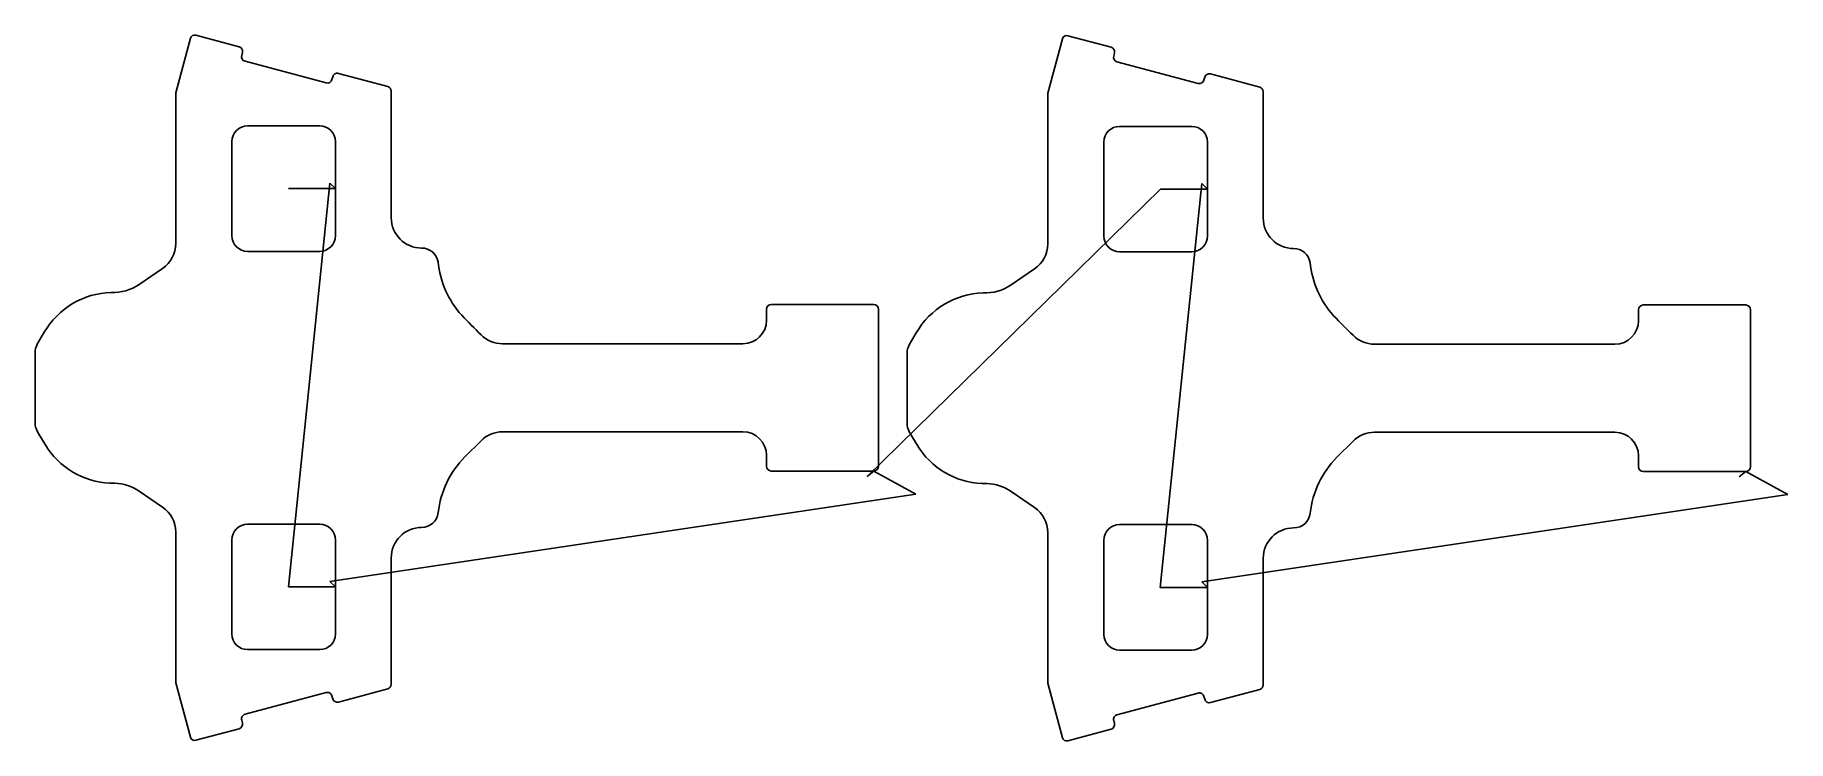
# Model space of a CAD drawing. Header units: metres. Extents: x 1984 to 3102, y 19 to 469.
import ezdxf

# ---------------------------------------------------------------- set-up
doc = ezdxf.new("R2010")
doc.units = ezdxf.units.M

msp = doc.modelspace()

# ---------------------------------------------------------------- linework, layer by layer
at = {"layer": 'TOOL_0'}
for p, q in [((2073.972, 432.143), (2083.288, 466.911)), ((2086.717, 468.891), (2114.39, 461.476)), ((2629.983, 431.832), (2639.299, 466.6)), ((2642.728, 468.58), (2670.401, 461.165)), ((2116.511, 457.802), (2116.019, 455.967)), ((2118.14, 452.293), (2169.914, 438.42)), ((2672.522, 457.491), (2672.03, 455.656)), ((2674.151, 451.982), (2725.925, 438.109)), ((2173.588, 440.541), (2174.08, 442.376)), ((2177.754, 444.497), (2209.148, 436.085)), ((2729.599, 440.23), (2730.091, 442.065)), ((2733.765, 444.186), (2765.159, 435.774)), ((2073.972, 336.038), (2073.972, 432.143)), ((2211.372, 433.187), (2211.372, 352.537)), ((2629.983, 335.727), (2629.983, 431.832)), ((2767.383, 432.876), (2767.383, 352.226)), ((2165.773, 411.039), (2119.773, 411.039)), ((2721.784, 410.726), (2675.784, 410.726)), ((2109.773, 401.039), (2109.773, 341.039)), ((2175.773, 371.039), (2175.773, 401.039)), ((2665.784, 400.726), (2665.784, 340.726)), ((2731.784, 370.726), (2731.784, 400.726)), ((2172.237, 374.575), (2145.772, 117.039)), ((2145.773, 371.039), (2175.773, 371.039)), ((2175.773, 371.039), (2172.237, 374.575)), ((2175.773, 341.039), (2175.773, 371.039)), ((2514.952, 187.468), (2701.784, 370.726)), ((2728.248, 374.262), (2701.783, 116.727)), ((2701.784, 370.726), (2731.784, 370.726)), ((2731.784, 370.726), (2728.248, 374.262)), ((2731.784, 340.726), (2731.784, 370.726)), ((2119.773, 331.039), (2165.773, 331.039)), ((2675.784, 330.726), (2721.784, 330.726)), ((2050.64, 309.943), (2065.617, 320.195)), ((2606.651, 309.632), (2621.628, 319.884)), ((2450.673, 287.137), (2450.673, 294.137)), ((2453.673, 297.137), (2519.073, 297.137)), ((2522.073, 294.137), (2522.073, 193.937)), ((3006.684, 286.826), (3006.684, 293.826)), ((3009.684, 296.826), (3075.084, 296.826)), ((3078.084, 293.826), (3078.084, 193.626)), ((1985.718, 271.759), (1990.152, 279.438)), ((2282.357, 272.137), (2435.673, 272.137)), ((2541.729, 271.448), (2546.163, 279.127)), ((2838.368, 271.826), (2991.684, 271.826)), ((1984.271, 221.718), (1984.271, 266.359)), ((2540.282, 221.407), (2540.282, 266.048)), ((2435.671, 215.939), (2282.355, 215.939)), ((2991.682, 215.628), (2838.366, 215.628)), ((2268.637, 210.257), (2258.359, 199.979)), ((2824.648, 209.946), (2814.37, 199.668)), ((2450.671, 193.939), (2450.671, 200.939)), ((2519.071, 190.939), (2453.671, 190.939)), ((2519.073, 190.937), (2514.952, 187.468)), ((2545.957, 176.277), (2519.071, 190.939)), ((3006.682, 193.628), (3006.682, 200.628)), ((3075.082, 190.628), (3009.682, 190.628)), ((3075.084, 190.626), (3070.963, 187.157)), ((3101.968, 175.966), (3075.082, 190.628)), ((2065.616, 167.882), (2050.639, 178.134)), ((2172.236, 120.575), (2545.957, 176.277)), ((2621.627, 167.571), (2606.65, 177.823)), ((2728.247, 120.263), (3101.968, 175.966)), ((2165.772, 157.039), (2119.772, 157.039)), ((2721.783, 156.727), (2675.783, 156.727)), ((2073.971, 55.933), (2073.971, 152.038)), ((2109.772, 147.039), (2109.772, 87.039)), ((2175.772, 117.039), (2175.772, 147.039)), ((2629.982, 55.622), (2629.982, 151.727)), ((2665.783, 146.727), (2665.783, 86.727)), ((2731.783, 116.727), (2731.783, 146.727)), ((2211.371, 135.539), (2211.371, 54.889)), ((2767.382, 135.228), (2767.382, 54.578)), ((2145.772, 117.039), (2175.772, 117.039)), ((2175.772, 117.039), (2172.236, 120.575)), ((2175.772, 87.039), (2175.772, 117.039)), ((2701.783, 116.727), (2731.783, 116.727)), ((2731.783, 116.727), (2728.247, 120.263)), ((2731.783, 86.727), (2731.783, 116.727)), ((2119.772, 77.039), (2165.772, 77.039)), ((2675.783, 76.727), (2721.783, 76.727)), ((2083.287, 21.165), (2073.971, 55.933)), ((2169.913, 49.656), (2118.139, 35.783)), ((2174.079, 45.7), (2173.587, 47.535)), ((2209.147, 51.991), (2177.753, 43.579)), ((2639.298, 20.854), (2629.982, 55.622)), ((2725.924, 49.345), (2674.15, 35.472)), ((2730.09, 45.389), (2729.598, 47.224)), ((2765.158, 51.68), (2733.764, 43.268)), ((2114.389, 26.6), (2086.716, 19.185)), ((2116.018, 32.109), (2116.51, 30.274)), ((2670.4, 26.289), (2642.727, 18.874)), ((2672.029, 31.798), (2672.521, 29.963))]:
    msp.add_line(p, q, dxfattribs=at)
for centre, radius, start, end in [((2085.993, 466.186), 2.8, 75.015862, 164.996098), ((2113.614, 458.578), 3, 345.004591, 75.009533), ((2642.004, 465.875), 2.8, 75.015862, 164.996098), ((2669.625, 458.267), 3, 345.004591, 75.009533), ((2118.917, 455.191), 3, 165.009533, 254.991086), ((2674.928, 454.88), 3, 165.009533, 254.991086), ((2170.69, 441.318), 3, 255.009533, 344.991086), ((2176.978, 441.6), 3, 75.004591, 165.009533), ((2208.372, 433.187), 3, 0, 75.009533), ((2726.701, 441.007), 3, 255.009533, 344.991086), ((2732.989, 441.289), 3, 75.004591, 165.009533), ((2764.383, 432.876), 3, 0, 75.009533), ((2119.773, 401.039), 10, 90, 180), ((2165.773, 401.039), 10, 0, 90), ((2675.784, 400.726), 10, 90, 180), ((2721.784, 400.726), 10, 0, 90), ((2230.772, 352.537), 19.4, 180, 270), ((2786.783, 352.226), 19.4, 180, 270), ((2054.772, 336.039), 19.2, 304.391103, 359.997016), ((2119.773, 341.039), 10, 180, 270), ((2165.773, 341.039), 10, 270, 0), ((2610.783, 335.728), 19.2, 304.391103, 359.997016), ((2675.784, 340.726), 10, 180, 270), ((2721.784, 340.726), 10, 270, 0), ((2230.745, 322.505), 10.632, 9.839723, 89.854497), ((2300.713, 330.298), 59.791, 185.736147, 222.017911), ((2786.756, 322.194), 10.632, 9.839723, 89.854497), ((2856.724, 329.987), 59.791, 185.736147, 222.017911), ((2034.185, 253.973), 50.866, 91.621103, 149.958507), ((2033.927, 334.502), 29.706, 267.72157, 304.236245), ((2590.196, 253.662), 50.866, 91.621103, 149.958507), ((2589.938, 334.191), 29.706, 267.72157, 304.236245), ((2453.673, 294.137), 3, 90, 180), ((2519.073, 294.137), 3, 0, 90), ((3009.684, 293.826), 3, 90, 180), ((3075.084, 293.826), 3, 0, 90), ((2611.966, 630.472), 492.176, 223.7258, 225.767377), ((2435.673, 287.137), 15, 270, 0), ((3167.977, 630.161), 492.176, 223.7258, 225.767377), ((2991.684, 286.826), 15, 270, 0), ((1995.335, 266.288), 11.064, 150.364953, 179.632326), ((2282.357, 291.537), 19.4, 224.991647, 270), ((2551.346, 265.977), 11.064, 150.364953, 179.632326), ((2838.368, 291.226), 19.4, 224.991647, 270), ((1995.334, 221.789), 11.064, 180.367707, 209.630546), ((2134.575, 297.329), 169.474, 208.555471, 212.96692), ((2282.355, 196.539), 19.4, 90, 135), ((2435.671, 200.939), 15, 0, 90), ((2551.345, 221.478), 11.064, 180.367707, 209.630546), ((2690.586, 297.018), 169.474, 208.555471, 212.96692), ((2838.366, 196.228), 19.4, 90, 135), ((2991.682, 200.628), 15, 0, 90), ((2034.223, 234.12), 50.909, 214.740495, 271.072623), ((2590.234, 233.809), 50.909, 214.740495, 271.072623), ((2300.51, 157.906), 59.555, 135.053062, 173.745758), ((2453.671, 193.939), 3, 180, 270), ((2519.073, 193.937), 3, 270, 0), ((2856.521, 157.595), 59.555, 135.053062, 173.745758), ((3009.682, 193.628), 3, 180, 270), ((3075.084, 193.626), 3, 270, 0), ((2034.145, 154.039), 29.2, 55.606785, 87.976513), ((2590.156, 153.728), 29.2, 55.606785, 87.976513), ((2054.771, 152.038), 19.2, 0, 55.608897), ((2119.772, 147.039), 10, 90, 180), ((2165.772, 147.039), 10, 0, 90), ((2230.771, 165.539), 10.6, 270, 353.798888), ((2610.782, 151.727), 19.2, 0, 55.608897), ((2675.783, 146.727), 10, 90, 180), ((2721.783, 146.727), 10, 0, 90), ((2786.782, 165.228), 10.6, 270, 353.798888), ((2230.771, 135.539), 19.4, 90, 180), ((2786.782, 135.228), 19.4, 90, 180), ((2119.772, 87.039), 10, 180, 270), ((2165.772, 87.039), 10, 270, 0), ((2675.783, 86.727), 10, 180, 270), ((2721.783, 86.727), 10, 270, 0), ((2170.689, 46.759), 3, 14.990467, 104.995409), ((2176.977, 46.477), 3, 195.008914, 284.990467), ((2208.371, 54.889), 3, 284.990467, 0), ((2726.7, 46.448), 3, 14.990467, 104.995409), ((2732.988, 46.166), 3, 195.008914, 284.990467), ((2764.382, 54.578), 3, 284.990467, 0), ((2118.915, 32.885), 3, 104.990467, 194.995409), ((2674.926, 32.574), 3, 104.990467, 194.995409), ((2113.612, 29.498), 3, 285.008914, 14.990467), ((2669.623, 29.187), 3, 285.008914, 14.990467), ((2085.991, 21.89), 2.8, 195.0092, 285.003902), ((2642.002, 21.579), 2.8, 195.0092, 285.003902)]:
    msp.add_arc(centre, radius, start, end, dxfattribs=at)

doc.saveas('drawing.dxf')
